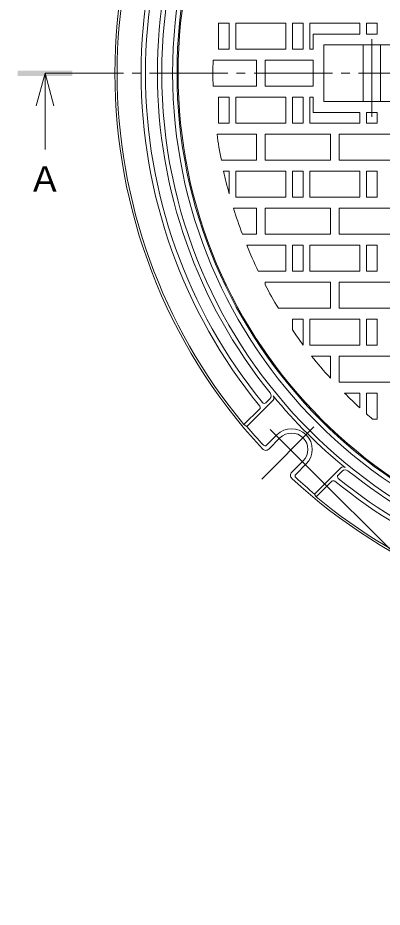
# Model space of a CAD drawing. Units: millimetres, scale not verified. Extents: x -612 to 760, y -539 to 547.
# Drawn here: x -611.9 to -444.5, y -122.1 to 286.7 of the extents above; entities that cross this region are included whole.
import ezdxf
from ezdxf.enums import TextEntityAlignment as Align

# ---------------------------------------------------------------- set-up
doc = ezdxf.new("R2010")
doc.units = ezdxf.units.MM
doc.header["$LTSCALE"] = 4
doc.linetypes.add('CHAIN2', pattern=[12, 9, -1, 1, -1])
for name, color, linetype, lineweight in [('0-0_通り芯', 4, 'Continuous', 9), ('0-1_躯体', 2, 'Continuous', 9), ('0-2_仕上', 3, 'Continuous', 9), ('0-4_その他', 7, 'Continuous', 9), ('0-5_寸法', 7, 'Continuous', 9)]:
    doc.layers.add(name, color=color, linetype=linetype, lineweight=lineweight)
doc.styles.add('ＭＳ ゴシック', font='')
doc.styles.get('ＭＳ ゴシック').set_extended_font_data('MS Gothic')

msp = doc.modelspace()

# ---------------------------------------------------------------- linework, layer by layer
at = {"layer": '0-0_通り芯', "color": 3, "linetype": 'CHAIN2'}
msp.add_line((-599.369, 261.236), (-27.458, 261.236), dxfattribs=at)
at = {"layer": '0-1_躯体'}
for p, q in [((-506.669, 98.927), (-494.638, 110.958)), ((-497.972, 109.745), (-496.12, 111.597)), ((-507.989, 99.729), (-500.815, 106.902)), ((-506.669, 98.927), (-507.989, 99.729)), ((-497.647, 90.271), (-492.852, 95.066)), ((-496.615, 88.475), (-491.438, 93.652)), ((-486.008, 77.869), (-480.831, 83.045)), ((-484.212, 76.836), (-479.417, 81.631)), ((-475.556, 67.814), (-463.525, 79.845)), ((-464.738, 76.511), (-462.886, 78.364)), ((-474.755, 66.495), (-467.581, 73.668)), ((-475.556, 67.814), (-474.755, 66.495))]:
    msp.add_line(p, q, dxfattribs=at)
at = {"layer": '0-1_躯体', "linetype": 'CHAIN2'}
for p, q in [((-499.8, 74.683), (-475.823, 98.66)), ((-476.679, 78.186), (-496.01, 97.517))]:
    msp.add_line(p, q, dxfattribs=at)
at = {"layer": '0-1_躯体'}
for centre, radius, start, end in [((-313.247, 261.236), 232.5, 0, 180), ((-313.247, 261.236), 227.5, 0, 180), ((-313.247, 261.236), 225.5, 0, 180), ((-313.247, 261.236), 254, 137.16052, 222.83951), ((-313.247, 261.236), 253, 140.32964, 180), ((-313.247, 261.236), 242, 140.78658, 180), ((-313.247, 261.236), 240, 140.88377, 180), ((-313.247, 261.236), 234.5, 141.1898, 180), ((-313.247, 261.236), 253, 180, 219.67036), ((-313.247, 261.236), 242, 180, 219.21342), ((-313.247, 261.236), 240, 180, 219.11623), ((-313.247, 261.236), 234.5, 180, 218.8102), ((-313.247, 261.236), 232.5, 180, 270), ((-313.247, 261.236), 227.5, 180, 0), ((-313.247, 261.236), 225.5, 180, 0), ((-497.534, 113.012), 2, 314.99799, 38.80922), ((-495.699, 112.018), 1.5, 314.99733, 39.27635), ((-313.247, 261.236), 234.2, 219.27795, 230.72205), ((-501.523, 107.609), 1, 315, 39.2131), ((-498.679, 110.452), 1, 219.11644, 315), ((-313.247, 261.236), 252.5, 220.00156, 222.60725), ((-486.135, 88.349), 9.5, 315, 135), ((-486.135, 88.349), 7.5, 315, 135), ((-498.354, 90.978), 1, 222.6067, 314.99599), ((-498.029, 89.889), 2, 222.83952, 315), ((-484.594, 76.454), 2, 135, 227.16048), ((-462.465, 78.784), 1.5, 50.72365, 135.00267), ((-461.471, 76.949), 2, 51.19078, 135.00201), ((-313.247, 261.236), 234.5, 231.1898, 264.68834), ((-313.247, 261.236), 254, 227.16049, 267.83946), ((-313.247, 261.236), 254, 227.16049, 267.84482), ((-483.505, 76.129), 1, 135.00401, 227.3933), ((-313.247, 261.236), 252.5, 227.39275, 229.99844), ((-466.874, 72.961), 1, 50.7869, 135), ((-313.247, 261.236), 242, 230.78658, 264.82893), ((-464.031, 75.804), 1, 135, 230.88356), ((-313.247, 261.236), 240, 230.88377, 264.75509), ((-313.247, 261.236), 253, 230.32965, 265.31991)]:
    msp.add_arc(centre, radius, start, end, dxfattribs=at)
at = {"layer": '0-2_仕上'}
for p, q in [((-519.747, 272.236), (-519.747, 284.236)), ((-519.747, 284.236), (-514.747, 284.236)), ((-514.747, 272.236), (-514.747, 284.236)), ((-511.747, 272.236), (-511.747, 284.236)), ((-485.747, 272.236), (-485.747, 284.236)), ((-485.747, 284.236), (-480.747, 284.236)), ((-480.747, 272.236), (-480.747, 284.236)), ((-477.747, 272.236), (-477.747, 284.236)), ((-454.747, 284.236), (-477.747, 284.236)), ((-454.747, 279.236), (-454.747, 284.236)), ((-451.747, 284.236), (-446.747, 284.236)), ((-451.747, 279.236), (-451.747, 284.236)), ((-446.747, 279.236), (-446.747, 284.236)), ((-476.247, 279.236), (-476.247, 272.236)), ((-476.247, 279.236), (-454.747, 279.236)), ((-451.747, 279.236), (-446.747, 279.236)), ((-471.247, 274.236), (-427.247, 274.236)), ((-471.247, 274.236), (-471.247, 248.236)), ((-453.247, 248.236), (-453.247, 274.236)), ((-445.247, 274.236), (-445.247, 248.236)), ((-519.747, 272.236), (-514.747, 272.236)), ((-488.747, 272.236), (-511.747, 272.236)), ((-485.747, 272.236), (-480.747, 272.236)), ((-476.247, 272.236), (-477.747, 272.236)), ((-522.161, 267.236), (-502.247, 267.236)), ((-502.247, 267.236), (-502.247, 255.236)), ((-498.247, 267.236), (-476.247, 267.236)), ((-498.247, 255.236), (-498.247, 267.236)), ((-476.247, 255.236), (-476.247, 267.236)), ((-522.161, 255.236), (-502.247, 255.236)), ((-498.247, 255.236), (-476.247, 255.236)), ((-519.747, 250.236), (-514.747, 250.236)), ((-519.747, 250.236), (-519.747, 238.236)), ((-514.747, 250.236), (-514.747, 238.236)), ((-511.747, 250.236), (-511.747, 238.236)), ((-488.747, 250.236), (-511.747, 250.236)), ((-485.747, 250.236), (-480.747, 250.236)), ((-485.747, 250.236), (-485.747, 238.236)), ((-480.747, 250.236), (-480.747, 238.236)), ((-477.747, 250.236), (-477.747, 238.236)), ((-476.247, 250.236), (-477.747, 250.236)), ((-476.247, 243.236), (-476.247, 250.236)), ((-471.247, 248.236), (-427.247, 248.236)), ((-476.247, 243.236), (-454.747, 243.236)), ((-454.747, 243.236), (-454.747, 238.236)), ((-451.747, 243.236), (-451.747, 238.236)), ((-451.747, 243.236), (-446.747, 243.236)), ((-446.747, 243.236), (-446.747, 238.236)), ((-519.747, 238.236), (-514.747, 238.236)), ((-485.747, 238.236), (-480.747, 238.236)), ((-454.747, 238.236), (-477.747, 238.236)), ((-451.747, 238.236), (-446.747, 238.236)), ((-520.363, 233.236), (-502.247, 233.236)), ((-502.247, 221.236), (-502.247, 233.236)), ((-498.247, 221.236), (-498.247, 233.236)), ((-498.247, 233.236), (-468.247, 233.236)), ((-468.247, 221.236), (-468.247, 233.236)), ((-464.247, 221.236), (-464.247, 233.236)), ((-464.247, 233.236), (-434.247, 233.236)), ((-518.384, 221.236), (-502.247, 221.236)), ((-498.247, 221.236), (-468.247, 221.236)), ((-464.247, 221.236), (-434.247, 221.236)), ((-517.345, 216.236), (-514.747, 216.236)), ((-514.747, 216.236), (-514.747, 205.751)), ((-511.747, 216.236), (-511.747, 204.236)), ((-488.747, 216.236), (-511.747, 216.236)), ((-485.747, 216.236), (-480.747, 216.236)), ((-485.747, 216.236), (-485.747, 204.236)), ((-480.747, 216.236), (-480.747, 204.236)), ((-477.747, 216.236), (-477.747, 204.236)), ((-454.747, 216.236), (-477.747, 216.236)), ((-451.747, 216.236), (-446.747, 216.236)), ((-451.747, 216.236), (-451.747, 204.236)), ((-446.747, 216.236), (-446.747, 204.236)), ((-485.747, 204.236), (-480.747, 204.236)), ((-451.747, 204.236), (-446.747, 204.236)), ((-512.839, 199.236), (-502.247, 199.236)), ((-502.247, 187.236), (-502.247, 199.236)), ((-498.247, 187.236), (-498.247, 199.236)), ((-498.247, 199.236), (-468.247, 199.236)), ((-468.247, 187.236), (-468.247, 199.236)), ((-464.247, 187.236), (-464.247, 199.236)), ((-464.247, 199.236), (-434.247, 199.236)), ((-508.708, 187.236), (-502.247, 187.236)), ((-498.247, 187.236), (-468.247, 187.236)), ((-464.247, 187.236), (-434.247, 187.236)), ((-488.747, 182.236), (-506.741, 182.236)), ((-488.747, 182.236), (-488.747, 170.236)), ((-485.747, 182.236), (-480.747, 182.236)), ((-485.747, 182.236), (-485.747, 170.236)), ((-480.747, 182.236), (-480.747, 170.236)), ((-477.747, 182.236), (-477.747, 170.236)), ((-454.747, 182.236), (-477.747, 182.236)), ((-451.747, 182.236), (-446.747, 182.236)), ((-451.747, 182.236), (-451.747, 170.236)), ((-446.747, 182.236), (-446.747, 170.236)), ((-488.747, 170.236), (-501.396, 170.236)), ((-485.747, 170.236), (-480.747, 170.236)), ((-451.747, 170.236), (-446.747, 170.236)), ((-498.247, 165.236), (-468.247, 165.236)), ((-498.247, 163.995), (-498.247, 165.236)), ((-468.247, 153.236), (-468.247, 165.236)), ((-464.247, 153.236), (-464.247, 165.236)), ((-464.247, 165.236), (-434.247, 165.236)), ((-492.18, 153.236), (-468.247, 153.236)), ((-464.247, 153.236), (-434.247, 153.236)), ((-485.747, 148.236), (-480.747, 148.236)), ((-485.747, 148.236), (-485.747, 143.233)), ((-480.747, 148.236), (-480.747, 136.238)), ((-477.747, 148.236), (-477.747, 136.236)), ((-454.747, 148.236), (-477.747, 148.236)), ((-451.747, 148.236), (-446.747, 148.236)), ((-451.747, 148.236), (-451.747, 136.236)), ((-446.747, 148.236), (-446.747, 136.236)), ((-451.747, 136.236), (-446.747, 136.236)), ((-476.896, 131.236), (-468.247, 131.236)), ((-468.247, 121.037), (-468.247, 131.236)), ((-464.247, 119.236), (-464.247, 131.236)), ((-464.247, 131.236), (-434.247, 131.236)), ((-464.247, 119.236), (-434.247, 119.236)), ((-454.747, 114.236), (-461.813, 114.236)), ((-454.747, 114.236), (-454.747, 107.423)), ((-451.747, 114.236), (-451.747, 104.716)), ((-448.893, 102.236), (-446.747, 102.236))]:
    msp.add_line(p, q, dxfattribs=at)
at = {"layer": '0-2_仕上', "linetype": 'CHAIN2'}
msp.add_line((-449.247, 276.971), (-449.247, 241.152), dxfattribs=at)
at = {"layer": '0-2_仕上'}
for points in [[(-488.747, 272.236), (-488.747, 284.236), (-511.747, 284.236)], [(-488.747, 250.236), (-488.747, 238.236), (-511.747, 238.236)], [(-488.747, 216.236), (-488.747, 204.236), (-511.747, 204.236)], [(-454.747, 216.236), (-454.747, 204.236), (-477.747, 204.236)], [(-454.747, 182.236), (-454.747, 170.236), (-477.747, 170.236)], [(-454.747, 148.236), (-454.747, 136.236), (-477.747, 136.236)], [(-451.747, 114.236), (-446.747, 114.236), (-446.747, 102.236)]]:
    msp.add_lwpolyline(points, dxfattribs=at)
msp.add_circle((-313.247, 261.236), 225, dxfattribs=at)
for start, end in [(178.35492, 181.64499), (187.69916, 191.03378), (192.43378, 195.39543), (197.25655, 200.73628), (202.20927, 205.81119), (207.72769, 211.11426), (214.37497, 216.73247), (218.46304, 222.12971), (224.69637, 227.38765), (228.49538, 229.53177)]:
    msp.add_arc((-313.247, 261.236), 209, start, end, dxfattribs=at)
at = {"layer": '0-4_その他'}
msp.add_line((-276.388, -122.104), (-480.831, 82.338), dxfattribs=at)
at = {"layer": '0-5_寸法', "color": 4}
for q in [(-603.369, 246.236), (-595.369, 246.236), (-599.369, 226.236)]:
    msp.add_line((-599.369, 261.236), q, dxfattribs=at)
msp.add_solid([(-586.869, 259.986), (-611.869, 259.986), (-586.869, 262.486), (-611.869, 262.486)], dxfattribs=at)

# ---------------------------------------------------------------- texts
at = {"layer": '0-5_寸法', "color": 2, "style": 'ＭＳ ゴシック'}
msp.add_text('Ａ', height=11.73, dxfattribs=at).set_placement((-607.369, 203.236), align=Align.BOTTOM_LEFT)

doc.saveas('drawing.dxf')
